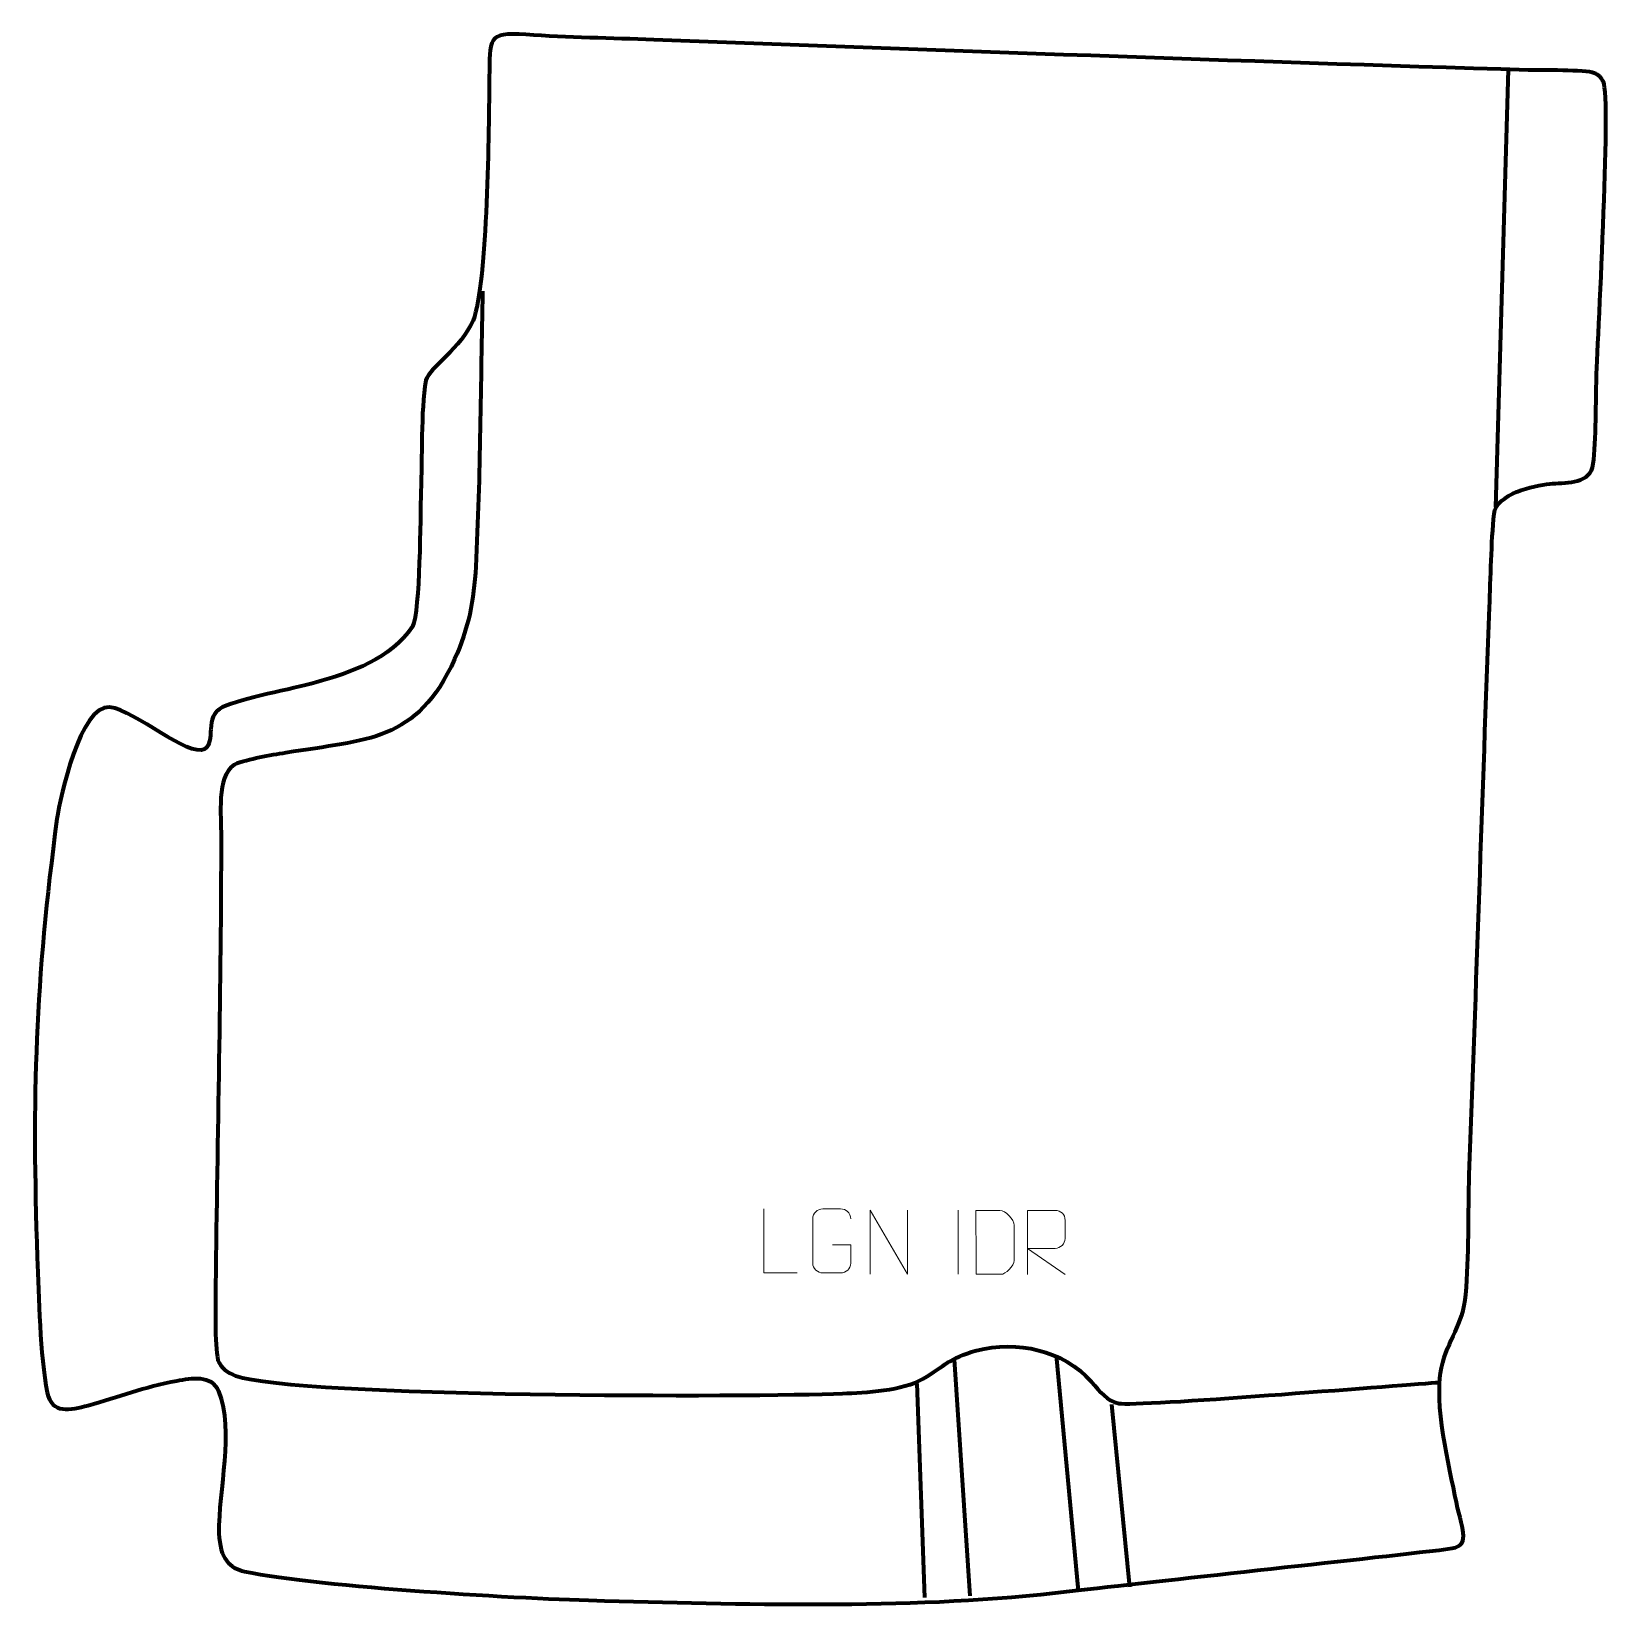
# Model space of a CAD drawing. Header units: millimetres. Extents: x -533 to 83, y 129 to 745.
import ezdxf

# ---------------------------------------------------------------- set-up
doc = ezdxf.new("R2010")
doc.units = ezdxf.units.MM
doc.header["$MEASUREMENT"] = 0
doc.layers.add('layer 1', color=7, linetype='Continuous', plot=False)
doc.layers.add('layer 2', color=7, linetype='Continuous')
doc.layers.add('layer 3', color=7, linetype='Continuous')

msp = doc.modelspace()

# ---------------------------------------------------------------- linework, layer by layer
at = {"layer": 'layer 1', "color": 250, "lineweight": 9}
for points, knots in [([(-234.3419, 260.341), (-234.3419, 260.341), (-247.291, 260.341), (-247.291, 260.341), (-247.291, 260.341), (-247.291, 260.341), (-247.291, 285.2946), (-247.291, 285.2946)], [0, 0, 0, 0, 0.33333333, 0.33333333, 0.33333333, 0.33333333, 1, 1, 1, 1]), ([(-220.5615, 271.3268), (-220.5615, 271.3268), (-213.3934, 271.3268), (-213.3934, 271.3268), (-213.3934, 271.3268), (-213.3934, 271.3268), (-213.3934, 264.1587), (-213.3934, 264.1587), (-213.3934, 264.1587), (-213.5331, 261.8353), (-215.2103, 260.3557), (-217.3581, 260.3449), (-217.3581, 260.3449), (-219.6899, 260.3453), (-222.0219, 260.3453), (-224.3534, 260.3449), (-224.3534, 260.3449), (-226.2783, 260.2395), (-228.2505, 262.124), (-228.2393, 264.1413), (-228.2393, 264.1413), (-228.2389, 269.9114), (-228.2389, 275.6811), (-228.2393, 281.4504), (-228.2393, 281.4504), (-228.2351, 283.5885), (-226.4883, 285.3077), (-224.336, 285.2943), (-224.336, 285.2943), (-222.0103, 285.2943), (-219.6842, 285.2943), (-217.3581, 285.2943), (-217.3581, 285.2943), (-215.4114, 285.3297), (-213.42, 283.8382), (-213.3934, 281.4005)], [0, 0, 0, 0, 0.1, 0.1, 0.1, 0.1, 0.2, 0.2, 0.2, 0.2, 0.3, 0.3, 0.3, 0.3, 0.4, 0.4, 0.4, 0.4, 0.5, 0.5, 0.5, 0.5, 0.6, 0.6, 0.6, 0.6, 0.7, 0.7, 0.7, 0.7, 0.8, 0.8, 0.8, 0.8, 1, 1, 1, 1]), ([(-205.8889, 259.8501), (-205.8889, 259.8501), (-205.8889, 284.8036), (-205.8889, 284.8036), (-205.8889, 284.8036), (-205.8889, 284.8036), (-191.2341, 259.8501), (-191.2341, 259.8501), (-191.2341, 259.8501), (-191.2341, 259.8501), (-191.2341, 284.8036), (-191.2341, 284.8036)], [0, 0, 0, 0, 0.25, 0.25, 0.25, 0.25, 0.5, 0.5, 0.5, 0.5, 1, 1, 1, 1]), ([(-164.5129, 259.7919), (-162.1811, 259.7923), (-157.2309, 259.7683), (-154.8994, 259.768), (-154.8994, 259.768), (-152.9744, 259.6626), (-149.6558, 263.2042), (-149.667, 265.2215), (-149.667, 265.2215), (-149.6674, 270.9916), (-149.6674, 273.1613), (-149.667, 278.9306), (-149.667, 278.9306), (-149.6713, 281.0687), (-153.0458, 284.7288), (-155.1982, 284.7153), (-155.1982, 284.7153), (-157.5239, 284.7153), (-162.2482, 284.7153), (-164.5743, 284.7153), (-164.5743, 284.7153), (-164.5739, 278.9684), (-164.5126, 265.5392), (-164.5129, 259.7919)], [0, 0, 0, 0, 0.14285714, 0.14285714, 0.14285714, 0.14285714, 0.28571429, 0.28571429, 0.28571429, 0.28571429, 0.42857143, 0.42857143, 0.42857143, 0.42857143, 0.57142857, 0.57142857, 0.57142857, 0.57142857, 0.71428571, 0.71428571, 0.71428571, 0.71428571, 1, 1, 1, 1]), ([(-144.4527, 259.7638), (-144.4527, 259.7638), (-144.4527, 284.7173), (-144.4527, 284.7173), (-144.4527, 284.7173), (-140.8579, 284.7173), (-137.2624, 284.7173), (-133.6672, 284.7173), (-133.6672, 284.7173), (-131.3419, 284.6796), (-129.7846, 283.1896), (-129.7887, 280.8232), (-129.7887, 280.8232), (-129.7891, 278.7877), (-129.7891, 275.7283), (-129.7887, 273.6923), (-129.7887, 273.6923), (-129.7952, 271.8168), (-131.6075, 269.875), (-133.617, 269.8559), (-133.617, 269.8559), (-133.617, 269.8559), (-144.4527, 269.8559), (-144.4527, 269.8559), (-144.4527, 269.8559), (-144.4527, 269.8559), (-129.798, 259.7638), (-129.798, 259.7638)], [0, 0, 0, 0, 0.125, 0.125, 0.125, 0.125, 0.25, 0.25, 0.25, 0.25, 0.375, 0.375, 0.375, 0.375, 0.5, 0.5, 0.5, 0.5, 0.625, 0.625, 0.625, 0.625, 0.75, 0.75, 0.75, 0.75, 1, 1, 1, 1])]:
    msp.add_open_spline(points, degree=3, knots=knots, dxfattribs=at)
msp.add_open_spline([(-171.5615, 284.8139), (-171.5615, 284.8139), (-171.5615, 259.8398), (-171.5615, 259.8398)], degree=3, dxfattribs=at)
at = {"layer": 'layer 2', "color": 140, "lineweight": 158}
for points in [[(43.1344, 729.9994), (43.1344, 729.9994), (38.19, 559.2201), (38.19, 559.2201)], [(-133.3268, 228.2299), (-133.3268, 228.2299), (-124.7356, 136.2343), (-124.7356, 136.2343)], [(-173.0438, 226.5102), (-173.0438, 226.5102), (-166.9524, 134.2989), (-166.9524, 134.2989)], [(-187.6315, 217.2071), (-187.6315, 217.2071), (-184.598, 133.6153), (-184.598, 133.6153)], [(-111.6481, 209.1524), (-111.6481, 209.1524), (-104.6816, 137.8355), (-104.6816, 137.8355)]]:
    msp.add_open_spline(points, degree=3, dxfattribs=at)
msp.add_open_spline([(-357.049, 643.4666), (-357.931, 607.6582), (-357.8688, 571.7225), (-359.7441, 535.9562), (-359.7441, 535.9562), (-360.4455, 522.884), (-362.5812, 511.7954), (-367.9627, 499.7947), (-367.9627, 499.7947), (-382.9707, 467.3024), (-401.8364, 468.582), (-433.8231, 463.2941), (-433.8231, 463.2941), (-440.1673, 462.2452), (-448.1149, 461.0335), (-454.0241, 458.6526), (-454.0241, 458.6526), (-460.9331, 454.0856), (-459.0677, 438.402), (-459.0783, 430.8471), (-459.0783, 430.8471), (-459.1602, 372.3981), (-460.5947, 313.9628), (-461.2225, 255.5192), (-461.2225, 255.5192), (-461.2941, 248.907), (-461.6889, 232.2432), (-460.3186, 226.3027), (-460.3186, 226.3027), (-459.1284, 223.167), (-456.5793, 221.3049), (-453.4162, 220.1931), (-453.4162, 220.1931), (-429.0759, 211.6373), (-250.3799, 211.881), (-216.6295, 213.2665), (-216.6295, 213.2665), (-207.739, 213.6314), (-192.893, 214.4042), (-185.2932, 218.9501), (-185.2932, 218.9501), (-176.3351, 224.3083), (-175.4041, 226.8412), (-164.3578, 230.0786), (-164.3578, 230.0786), (-148.5525, 234.0279), (-130.6098, 230.2724), (-119.4868, 217.8552), (-119.4868, 217.8552), (-115.9677, 213.9267), (-113.4684, 210.2499), (-108.8858, 209.4137), (-108.8858, 209.4137), (-101.4883, 208.064), (-1.6206, 216.4148), (14.8398, 217.5014), (14.8398, 217.5014), (14.8398, 217.5014), (16.3279, 217.5996), (16.3279, 217.5996)], degree=3, knots=[0, 0, 0, 0, 0.0625, 0.0625, 0.0625, 0.0625, 0.125, 0.125, 0.125, 0.125, 0.1875, 0.1875, 0.1875, 0.1875, 0.25, 0.25, 0.25, 0.25, 0.3125, 0.3125, 0.3125, 0.3125, 0.375, 0.375, 0.375, 0.375, 0.4375, 0.4375, 0.4375, 0.4375, 0.5, 0.5, 0.5, 0.5, 0.5625, 0.5625, 0.5625, 0.5625, 0.625, 0.625, 0.625, 0.625, 0.6875, 0.6875, 0.6875, 0.6875, 0.75, 0.75, 0.75, 0.75, 0.8125, 0.8125, 0.8125, 0.8125, 0.875, 0.875, 0.875, 0.875, 1, 1, 1, 1], dxfattribs=at)
at = {"layer": 'layer 3', "color": 242, "lineweight": 158}
msp.add_open_spline([(77.488, 607.7078), (77.3025, 599.6093), (77.3824, 581.8362), (75.9979, 574.6147), (75.9979, 574.6147), (74.037, 568.0357), (64.8463, 568.8447), (59.3769, 568.2652), (59.3769, 568.2652), (53.0527, 567.5951), (38.3899, 564.4003), (37.6011, 556.6002), (37.6011, 556.6002), (36.4619, 545.336), (36.2418, 531.5207), (35.81, 520.0985), (35.81, 520.0985), (33.02, 446.303), (30.6881, 372.4615), (27.9215, 298.6507), (27.9215, 298.6507), (27.4389, 283.6912), (27.8422, 266.5914), (26.5745, 251.9466), (26.5745, 251.9466), (25.5032, 239.5686), (19.5702, 234.7707), (17.0709, 223.2546), (17.0709, 223.2546), (14.0155, 209.1758), (19.993, 185.2433), (22.9098, 170.7929), (22.9098, 170.7929), (25.309, 158.933), (28.9147, 153.6859), (19.583, 152.5828), (19.583, 152.5828), (-16.228, 148.3497), (-93.3576, 140.1499), (-128.0926, 136.0494), (-128.0926, 136.0494), (-187.8752, 128.992), (-249.2727, 130.8978), (-309.4628, 132.3642), (-309.4628, 132.3642), (-340.3539, 133.1168), (-419.885, 137.5641), (-449.8978, 143.8166), (-449.8978, 143.8166), (-455.6802, 145.0212), (-459.5972, 148.8801), (-459.9225, 158.632), (-459.9225, 158.632), (-460.3001, 175.8911), (-453.7148, 198.3987), (-460.1301, 214.2071), (-460.1301, 214.2071), (-462.8, 220.7863), (-470.5626, 219.2795), (-476.4205, 218.2343), (-476.4205, 218.2343), (-488.9995, 215.8793), (-499.0176, 211.9053), (-511.0008, 208.6174), (-511.0008, 208.6174), (-517.7819, 206.7568), (-525.2959, 205.1004), (-526.9665, 213.6601), (-526.9665, 213.6601), (-529.7591, 227.9695), (-530.2859, 251.4031), (-530.8144, 266.3139), (-530.8144, 266.3139), (-533.0312, 328.8618), (-531.5774, 374.4772), (-523.1373, 437.5076), (-523.1373, 437.5076), (-521.825, 446.2849), (-514.0215, 481.9939), (-502.5924, 481.1873), (-502.5924, 481.1873), (-492.4175, 479.6975), (-471.8677, 461.3388), (-465.5671, 464.7655), (-465.5671, 464.7655), (-460.9489, 467.2772), (-466.0307, 477.6581), (-458.5045, 481.1358), (-458.5045, 481.1358), (-450.9509, 484.6261), (-431.4592, 488.1451), (-422.2474, 490.7206), (-422.2474, 490.7206), (-408.2904, 494.6228), (-392.8469, 500.0152), (-384.4031, 512.5825), (-384.4031, 512.5825), (-381.4361, 518.6824), (-381.403, 555.764), (-381.1331, 565.1511), (-381.1331, 565.1511), (-380.6369, 578.5307), (-381.2101, 596.0319), (-379.2494, 608.7137), (-379.2494, 608.7137), (-377.4985, 613.8762), (-365.6381, 621.1744), (-360.7853, 632.0232), (-360.7853, 632.0232), (-355.0539, 646.4859), (-354.6913, 708.1813), (-354.4373, 726.9828), (-354.4373, 726.9828), (-354.2817, 741.6841), (-355.5121, 744.7907), (-340.1668, 743.6144), (-340.1668, 743.6144), (-324.0421, 742.4471), (-306.5367, 742.2025), (-290.3113, 741.6064), (-290.3113, 741.6064), (-176.6357, 737.4305), (-62.8235, 733.182), (50.8709, 729.7657), (50.8709, 729.7657), (55.9444, 729.6133), (73.1992, 729.9666), (76.699, 728.5928), (76.699, 728.5928), (78.3165, 727.9578), (79.4567, 726.742), (80.2465, 725.1595), (80.2465, 725.1595), (83.3619, 718.9179), (77.7975, 621.2115), (77.488, 607.7078)], degree=3, knots=[0, 0, 0, 0, 0.02857143, 0.02857143, 0.02857143, 0.02857143, 0.05714286, 0.05714286, 0.05714286, 0.05714286, 0.08571429, 0.08571429, 0.08571429, 0.08571429, 0.11428571, 0.11428571, 0.11428571, 0.11428571, 0.14285714, 0.14285714, 0.14285714, 0.14285714, 0.17142857, 0.17142857, 0.17142857, 0.17142857, 0.2, 0.2, 0.2, 0.2, 0.22857143, 0.22857143, 0.22857143, 0.22857143, 0.25714286, 0.25714286, 0.25714286, 0.25714286, 0.28571429, 0.28571429, 0.28571429, 0.28571429, 0.31428571, 0.31428571, 0.31428571, 0.31428571, 0.34285714, 0.34285714, 0.34285714, 0.34285714, 0.37142857, 0.37142857, 0.37142857, 0.37142857, 0.4, 0.4, 0.4, 0.4, 0.42857143, 0.42857143, 0.42857143, 0.42857143, 0.45714286, 0.45714286, 0.45714286, 0.45714286, 0.48571429, 0.48571429, 0.48571429, 0.48571429, 0.51428571, 0.51428571, 0.51428571, 0.51428571, 0.54285714, 0.54285714, 0.54285714, 0.54285714, 0.57142857, 0.57142857, 0.57142857, 0.57142857, 0.6, 0.6, 0.6, 0.6, 0.62857143, 0.62857143, 0.62857143, 0.62857143, 0.65714286, 0.65714286, 0.65714286, 0.65714286, 0.68571429, 0.68571429, 0.68571429, 0.68571429, 0.71428571, 0.71428571, 0.71428571, 0.71428571, 0.74285714, 0.74285714, 0.74285714, 0.74285714, 0.77142857, 0.77142857, 0.77142857, 0.77142857, 0.8, 0.8, 0.8, 0.8, 0.82857143, 0.82857143, 0.82857143, 0.82857143, 0.85714286, 0.85714286, 0.85714286, 0.85714286, 0.88571429, 0.88571429, 0.88571429, 0.88571429, 0.91428571, 0.91428571, 0.91428571, 0.91428571, 0.94285714, 0.94285714, 0.94285714, 0.94285714, 1, 1, 1, 1], dxfattribs=at)

doc.saveas('drawing.dxf')
